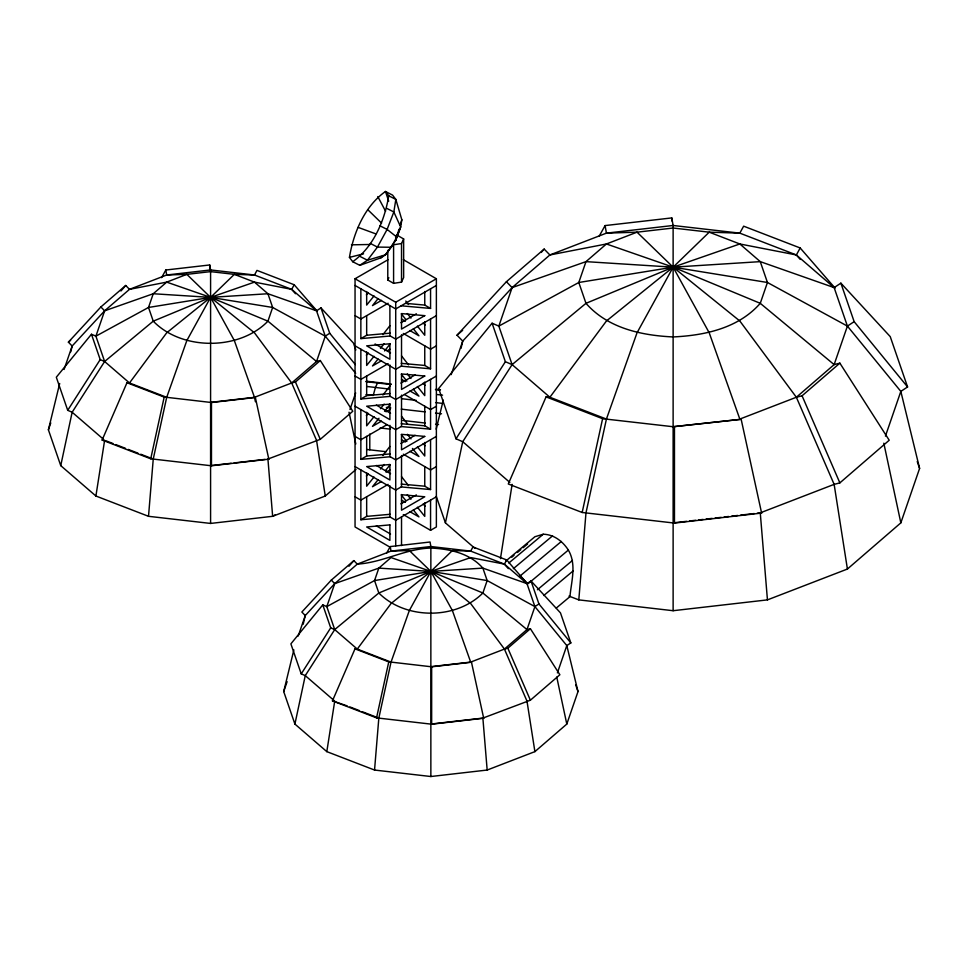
<?xml version="1.0" encoding="UTF-8"?>
<svg xmlns="http://www.w3.org/2000/svg" width="968" height="968" viewBox="0 0 968 968"><rect width="100%" height="100%" fill="white"/><g stroke="black" fill="none" stroke-linecap="round" stroke-linejoin="round"><path stroke-width="1.45" d="M369.788 449.83L369.788 433.991M356.018 469.444L325.272 496.015L272.649 516.307L210.588 523.434L148.515 516.307L153.246 459.05L166.702 397.328L186.836 340.567L210.588 297.382L234.341 274.355L254.475 274.997L291.683 289.347L316.536 310.825L325.272 336.162L355.679 373.321M374.543 770.044L378.827 718.099L391.036 662.1L409.307 610.59L430.857 571.41L452.407 550.526L470.678 551.107L504.425 564.126L526.979 583.619L534.905 606.609L566.8 645.583L578.005 691.563L566.8 724.076L534.905 751.628L487.17 770.044L430.857 776.517L374.543 770.044L326.809 751.628L294.913 724.076L283.709 691.563L293.861 649.891M578.803 599.882L585.979 512.859L606.428 419.071L637.029 332.798L673.123 267.168L709.217 232.175L739.818 233.143L796.361 254.959L834.138 287.605L847.411 326.107L900.833 391.399L919.6 468.415L900.833 522.865L847.411 569.039L767.442 599.882L673.123 610.711L578.803 599.882L568.978 596.094M505.901 560.98L534.893 536.732L543.254 534.227C553.95 534.445 562.771 541.378 568.361 550.078C576.795 564.465 571.326 581.236 569.946 596.639L556.31 608.049M148.515 516.307L95.905 496.015L104.629 440.295L102.124 440.041L126.977 382.735L129.494 382.977L166.702 397.328L211.472 402.519L255.358 397.473L268.814 459.183L211.472 465.777L150.73 458.796L102.124 440.041M326.809 751.628L334.722 701.086L305.259 675.616L301.229 673.885L290.884 643.853L322.78 604.867L326.809 606.609L334.722 629.587L357.277 649.08L391.036 662.1L431.655 666.807L471.476 662.233L483.685 718.22L431.655 724.197L376.552 717.869L332.447 700.856L355.002 648.85L357.277 649.08L391.036 603.548L430.857 571.41L470.678 557.568L504.425 564.126L508.357 568.639M500.468 558.633L512.108 484.363M349.436 257.391C353.453 232.804 364.658 206.172 385.47 191.482L392.572 195.112L395.839 199.42L401.829 219.736L400.679 226.984L395.718 240.185L391.217 247.263L385.445 254.85L381.017 257.791L359.806 265.329L352.703 261.711L349.436 257.391L363.557 253.822M352.703 261.711C373.515 247.022 384.719 220.389 388.737 195.79L385.47 191.482L388.7 201.175M396.771 234.45L395.718 240.185L395.682 237.329M95.905 496.015L60.742 465.632L72.152 412.235L104.629 361.5L153.246 321.17L210.588 297.382L254.475 282.124L291.683 289.347L295.506 293.74M294.913 724.076L305.259 675.616L334.722 629.587L378.827 592.997L430.857 571.41L482.875 568.119L526.979 583.619L531.009 580.957L560.472 612.889L570.83 642.921L566.8 645.583L557.399 672.893M474.961 548.408L445.413 522.865L462.74 441.711L512.108 364.609L585.979 303.323L673.123 267.168L739.818 243.972L796.361 254.959L800.234 259.412M150.73 458.796L164.185 397.086L126.977 382.735M376.552 717.869L388.761 661.882L355.002 648.85M582.167 512.483L602.604 418.696L546.073 396.88L508.285 483.976L582.167 512.483L674.466 523.083L761.61 513.076L741.161 419.289L673.123 426.731L602.604 418.696M70.773 351.832L72.152 346.024L104.629 310.825L129.494 289.347L166.702 274.997L210.588 269.951L254.475 274.997L256.98 270.399L294.187 284.749L317.141 311.164M303.19 624.251L305.259 615.551L334.722 583.619L357.277 564.126L391.036 551.107L430.857 546.533L470.678 551.107L472.953 546.944L506.712 559.964L527.306 583.656M461.01 348.371L462.74 341.087L512.108 287.605L549.885 254.959L606.428 233.143L673.123 225.483L739.818 233.143L743.642 226.173L800.185 247.977L835.057 288.113M60.742 465.632L48.4 429.804L59.689 383.473M436.205 429.175L443.284 400.111M398.973 229.283L395.718 240.185L400.679 226.984L393.843 211.98L395.839 199.42L388.737 195.79M400.195 225.193L401.829 219.736M64.07 369.474L72.152 346.024L68.389 342.152L100.878 306.953L125.731 285.475L129.494 289.347L166.702 282.124L186.836 274.355L210.588 271.621L234.341 274.355L254.475 282.124L267.93 293.74L316.536 310.825L320.977 307.897L353.453 343.083L355.825 349.98M48.4 429.804L50.772 422.907M320.977 307.897L329.701 333.234L325.272 336.162L272.649 307.461L210.588 297.382L153.246 293.74L104.629 310.825L95.905 336.162L104.629 361.5L129.494 382.977L166.702 332.798L210.588 297.382L267.93 293.74L272.649 307.461L267.93 321.17C239.326 350.694 181.839 350.694 153.246 321.17L148.515 307.461L153.246 293.74L166.702 282.124L210.588 297.382L267.93 321.17L316.536 361.5L320.299 360.532L352.776 411.255L320.299 439.327L267.93 459.05L272.649 516.307L275.251 514.807M325.272 336.162L316.536 361.5L291.683 382.977L254.475 397.328L210.588 402.373M349.968 409.476L355.667 392.923M298.204 636.024L305.259 615.551L301.847 612.03L331.31 580.098L353.864 560.617L357.277 564.126C382.917 562.565 405.277 548.711 430.857 548.045C449.781 548.929 469.855 553.26 482.875 568.119L487.17 580.558L482.875 592.997C456.146 619.883 405.568 619.883 378.827 592.997L374.543 580.558L378.827 568.119L391.036 557.568L430.857 571.41L482.875 592.997L526.979 629.587L530.391 628.716L559.867 674.744L530.391 700.203L482.875 718.099L430.857 724.064M283.709 691.563L287.121 681.666M534.905 751.628L526.979 701.086L504.425 649.08L470.678 603.548L430.857 571.41L378.827 568.119L334.722 583.619L326.809 606.609L374.543 580.558L430.857 571.41L487.17 580.558L534.905 606.609L538.934 603.947L531.009 580.957M451.185 374.628L462.74 341.087L457.029 335.206L506.397 281.724L544.173 249.078L549.885 254.959L606.428 243.972L637.029 232.175L673.123 228.024L709.217 232.175L739.818 243.972L760.267 261.638L834.138 287.605L840.877 283.152L890.245 336.634L907.573 386.946L900.833 391.399L885.43 436.12M757.266 513.209L760.267 512.859L834.138 484.363L839.861 482.887L889.217 440.234L839.861 363.145L834.138 364.609L760.267 303.323L673.123 267.168L606.428 243.972L585.979 261.638L512.108 287.605L498.835 326.107L512.108 364.609L549.885 397.255L606.428 419.071M534.905 606.609L526.979 629.587L504.425 649.08L470.678 662.1L430.857 666.674M840.877 283.152L854.151 321.654L847.411 326.107L834.138 364.609L796.361 397.255L739.818 419.071L709.217 332.798L673.123 267.168L637.029 232.175L606.428 233.143L605.085 225.58L671.78 217.921L673.123 225.483L673.123 610.711M387.781 250.313L387.781 279.994L393.589 283.346L401.526 282.111L401.526 243.537L403.644 238.963L397.836 235.611M387.781 279.994L388.846 277.695M401.526 282.111L403.644 277.538L403.644 238.963M291.683 289.347L294.187 284.749M504.425 564.126L506.712 559.964M796.361 254.959L800.185 247.977M161.571 277.659L165.818 270.012L209.705 264.966L210.588 269.951L210.588 523.434M386.643 553.043L390.237 546.581L430.058 542.007L430.857 546.533L430.857 776.517M599.24 236.083L605.085 225.58M67.712 410.323L100.2 359.588L91.464 334.25L56.313 377.217L67.712 410.323L72.152 412.235L103.515 439.327M301.229 673.885L330.705 627.857L322.78 604.867M456.001 438.806L505.369 361.705L492.095 323.203L438.673 388.495L456.001 438.806L462.74 441.711L509.858 482.427M392.294 245.073L385.445 254.85L367.465 260.235L359.806 265.329M366.376 294.865L368.203 292.578M374.023 295.93L366.666 305.077L366.666 291.501M378.052 298.652L372.474 305.598L381.513 300.382M366.376 355.232L368.203 352.945M382.917 334.662L389.898 325.72M374.023 356.309L366.666 365.444L366.666 351.88M380.448 348.298L384.127 343.725M378.052 359.031L372.474 365.964L381.513 360.749M384.562 350.936L390.14 344.003M366.376 415.611L368.203 413.324M382.917 395.029L389.898 386.099M374.023 416.676L366.666 425.823L366.666 412.247M380.448 408.678L384.127 404.104M378.984 418.249L372.474 426.344L381.513 421.128M384.562 411.315L390.14 404.37M366.376 475.99L368.203 473.703M382.917 455.408L389.898 446.466M374.023 477.055L366.666 486.202L366.666 472.626M380.448 469.044L384.127 464.471M378.052 479.777L372.474 486.722L381.513 481.495M385.494 470.533L390.14 464.749M381.017 257.791L382.856 255.588M120.952 290.981L125.731 285.475M541.269 252.418L544.173 249.078M348.964 566.256L353.864 560.617M68.389 342.152L70.628 340.216M165.818 270.012L166.702 274.997L186.836 274.355L210.588 297.382L254.475 332.798L291.683 382.977L295.434 382.009L320.299 360.532M457.029 335.206L462.644 330.354M504.425 649.08L507.837 648.197L530.391 628.716M492.095 323.203L498.835 326.107L578.803 282.487L673.123 267.168L760.267 261.638L767.442 282.487L760.267 303.323C738.451 328.212 704.825 335.46 673.123 336.937C641.433 335.46 607.795 328.212 585.979 303.323L578.803 282.487L585.979 261.638L673.123 267.168L739.818 320.989L796.361 397.255L802.073 395.791L839.861 363.145M511.794 557.193L514.056 555.305M517.444 552.474L520.832 549.63M523.095 547.743L527.62 543.956M508.853 562.989L543.254 534.227M513.342 568.676L552.546 535.885M561.367 541.451L520.094 575.96L527.766 584.019M528.927 583.051L568.361 550.078M537.421 589.754L572.475 560.448M543.726 595.526L573.08 570.987M389.898 547.089L355.05 526.967L355.05 278.76L388.083 259.69M388.132 303.262L360.858 319.004L355.05 315.653M355.05 278.76L395.718 302.234L436.374 278.76L436.374 526.967L430.566 530.319L403.293 514.577M436.374 285.463L395.718 308.949L355.05 285.463M360.858 288.827L360.858 338.619L366.666 335.267L390.189 333.161M400.873 322.731L416.373 313.789M436.374 315.653L395.718 339.139L389.898 335.775L389.898 305.598M387.321 350.694L389.898 349.194M388.132 363.641L360.858 379.383L355.05 376.032M436.374 345.842L430.566 349.194L403.293 333.452M360.858 349.194L360.858 398.985L366.666 395.634L390.189 393.54M400.873 383.11L415.078 374.918M436.374 376.032L395.718 399.506L389.898 396.154L389.898 364.96M386.026 411.811L389.898 409.573M386.873 424.734L360.858 439.762L355.05 436.411M436.374 406.221L430.566 409.573L404.551 394.557M360.858 409.573L360.858 459.364L366.666 456.013L390.189 453.907M400.873 443.489L415.078 435.285M436.374 436.411L395.718 459.885L389.898 456.533L389.898 425.339M386.026 472.178L389.898 469.952M388.132 484.387L360.858 500.129L355.05 496.778M436.374 466.588L430.566 469.952L403.293 454.198M360.858 469.952L360.858 519.743L366.666 516.38L390.189 514.286M400.873 503.856L416.373 494.914M436.374 496.778L395.718 520.264L389.898 516.9L389.898 485.706M379.359 382.687L377.544 382.977L375.402 387.454L373.249 395.44L365.989 394.605M401.526 243.537L393.589 244.771L393.589 283.346M210.588 465.632L231.171 463.273M234.111 462.934L264.99 459.389M673.123 426.731L741.161 419.289M673.123 522.865L686.651 521.316M689.652 520.966L695.665 520.276M698.666 519.937L703.167 519.417M706.18 519.066L712.182 518.376M715.195 518.037L721.196 517.348M724.209 516.997L728.71 516.476M731.723 516.138L737.725 515.448M740.738 515.097L754.254 513.548M360.858 338.619L390.261 335.993M389.898 343.773L366.666 345.842L389.898 359.261L389.898 343.567M360.858 398.985L390.261 396.36M389.898 404.14L366.666 406.221L389.898 419.64L389.898 403.934M360.858 459.364L390.261 456.739M360.858 519.743L390.261 517.118M351.432 244.831L370.284 244.481M405.64 303.371L424.758 305.077L430.566 308.429L430.566 288.827M401.163 305.803L430.566 308.429M401.236 363.351L424.758 365.444L430.566 368.808L430.566 319.004M401.163 366.182L430.566 368.808M401.236 423.718L424.758 425.823L430.566 429.175L430.566 379.383M401.163 426.549L430.566 429.175M401.236 484.097L424.758 486.202L430.566 489.554L430.566 439.762M401.163 486.928L430.566 489.554M401.526 494.709L424.758 496.778L401.526 510.196L401.526 494.503M546.073 396.88L549.885 397.255L606.428 320.989L673.123 267.168L767.442 282.487L847.411 326.107M164.185 397.086L166.702 397.328M388.761 661.882L391.036 662.1M332.447 700.856L347.125 705.866M366.291 381.186L391.29 384.066M436.024 389.196L440.488 389.717M365.928 381.646L390.903 384.514M435.431 389.632L439.883 390.14M366.678 386.45L388.834 389.003M436.604 394.484L442.57 395.174M401.454 398.683L416.288 400.389M435.588 402.603L443.005 403.45M386.341 407.431L390.818 407.951M401.248 409.149L425.109 411.884M435.539 413.082L441.505 413.772M402.894 420.475L425.17 423.04M435.564 424.226L438.54 424.577M380.097 427.965L390.394 429.151M366.884 449.491L386.111 451.705M91.464 334.25L95.905 336.162L148.515 307.461L210.588 297.382L234.341 340.567L254.475 397.328L255.358 397.473M761.61 513.076L760.267 512.859L767.442 599.882M267.93 459.05L268.814 459.183M471.476 662.233L470.678 662.1L452.407 610.59L430.857 571.41L409.307 550.526L391.036 551.107L390.237 546.581M483.685 718.22L482.875 718.099L487.17 770.044M358.16 227.383L375.729 233.845M106.02 440.827L112.966 443.513M115.749 444.578L125.465 448.329M128.248 449.406L137.964 453.157M140.747 454.222L153.246 459.05M349.884 706.93L359.539 710.657M362.286 711.71L378.827 718.099M505.369 361.705L512.108 364.609M100.2 359.588L104.629 361.5M330.705 627.857L334.722 629.587M386.74 208.362L393.843 211.98L387.115 229.428L377.459 247.094L367.465 260.235L360.362 256.605M380.013 225.81L387.115 229.428L396.795 237.063L391.217 247.263L377.459 247.094L370.357 243.464M403.341 259.69L436.374 278.76M401.526 319.016L405.398 321.243M409.912 330.56L418.95 335.787L413.372 328.842M401.526 355.909L408.52 364.839M375.064 343.979L390.552 352.921M355.05 345.842L395.718 369.316L401.526 365.964L401.526 334.771M401.526 379.383L405.398 381.622M409.912 390.939L418.95 396.154L413.372 389.221M401.526 416.276L407.601 424.081M376.346 405.096L390.552 413.3M355.05 406.221L395.718 429.695L401.526 426.344L401.526 395.15M401.526 439.762L405.398 442.001M409.912 451.318L418.95 456.533L412.441 448.438M401.526 476.655L408.52 485.597M376.346 465.475L390.552 473.679M355.05 466.588L395.718 490.074L401.526 486.722L401.526 455.529M401.526 500.129L405.398 502.368M409.912 511.685L418.95 516.9L413.372 509.967M376.346 525.854L390.552 534.046M367.816 209.717L381.586 223.124M506.397 281.724L512.108 287.605M100.878 306.953L104.629 310.825M331.31 580.098L334.722 583.619M854.151 321.654L907.573 386.946M329.701 333.234L355.353 364.585M538.934 603.947L570.83 642.921M405.761 301.036L408.52 304.472M423.222 322.767L425.061 325.054M407.298 313.535L410.976 318.109M417.414 326.119L424.758 335.267L424.758 321.691M401.296 313.814L405.943 319.597M423.222 383.134L425.061 385.421M407.298 373.914L410.976 378.488M417.414 386.486L424.758 395.634L424.758 382.058M401.296 374.18L406.863 381.126M423.222 443.513L425.061 445.8M407.298 434.293L410.976 438.867M417.414 446.865L424.758 456.013L424.758 442.436M401.296 434.559L406.863 441.493M423.222 503.88L425.061 506.167M407.298 494.66L410.976 499.234M417.414 507.244L424.758 516.38L424.758 502.815M401.296 494.938L405.943 500.71M377.81 196.589L385.591 211.242M802.073 395.791L839.861 482.887M796.361 397.255L834.138 484.363L847.411 569.039M507.837 648.197L530.391 700.203M295.434 382.009L320.299 439.327M291.683 382.977L316.536 440.295L325.272 496.015M917.24 461.542L919.6 468.415M575.682 684.824L578.005 691.563M436.265 496.342L445.413 522.865M254.475 397.328L255.431 401.744M883.82 443.187L900.833 522.865M556.769 677.092L566.8 724.076M349.024 412.235L355.8 443.985M674.466 426.949L674.466 523.083M671.78 217.921L671.78 220.91M431.655 666.807L431.655 724.197M430.566 500.129L430.566 530.319M424.758 291.501L424.758 305.077M424.758 345.842L424.758 365.444M424.758 406.221L424.758 425.823M424.758 466.588L424.758 486.202M401.526 516.9L401.526 545.577M395.718 302.234L395.718 545.916M366.666 315.653L366.666 335.267M366.666 376.032L366.666 395.634M366.666 436.411L366.666 456.013M366.666 496.778L366.666 516.38M211.472 402.519L211.472 465.777M209.705 264.966L209.705 271.016M424.758 315.653L401.526 329.072L401.526 313.584L424.758 315.653M424.758 376.032L401.526 389.451L401.526 373.95L424.758 376.032M424.758 436.411L401.526 449.817L401.526 434.329L424.758 436.411M389.898 464.519L366.666 466.588L389.898 480.007L389.898 464.519M389.898 524.886L366.666 526.967L389.898 540.386L389.898 524.886"/></g></svg>
